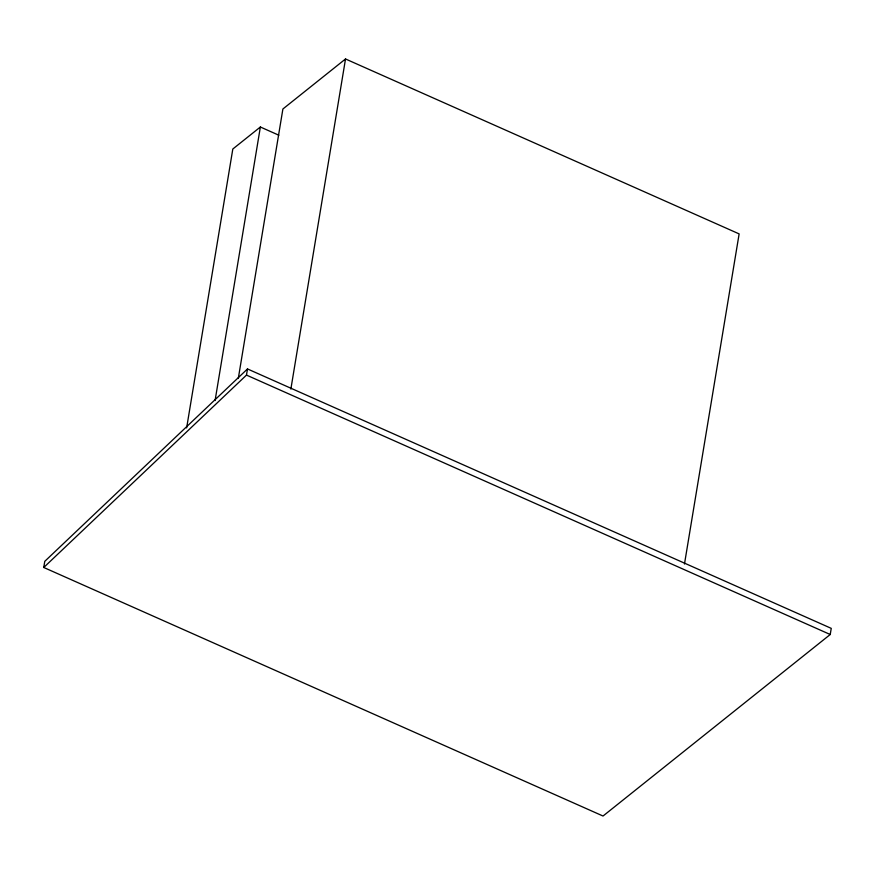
<?xml version="1.0" encoding="UTF-8"?>
<svg xmlns="http://www.w3.org/2000/svg" width="875" height="875" viewBox="0 0 875 875"><rect width="100%" height="100%" fill="white"/><g stroke="black" fill="none" stroke-linecap="round" stroke-linejoin="round"><path stroke-width="1.31" d="M43.75 567.481L44.767 561.334L247.494 368.944L831.25 628.359L830.233 634.506L603.028 816.025L43.75 567.481L246.477 375.091L247.494 368.944M186.637 427.919L232.816 149.013L260.367 127.006L278.841 135.209M215.086 400.52L260.367 127.006M238.295 378.47L282.898 108.992L345.516 58.975L739.134 233.898L684.48 564.014M290.861 389.091L345.516 58.975M246.477 375.091L830.233 634.506"/></g></svg>
